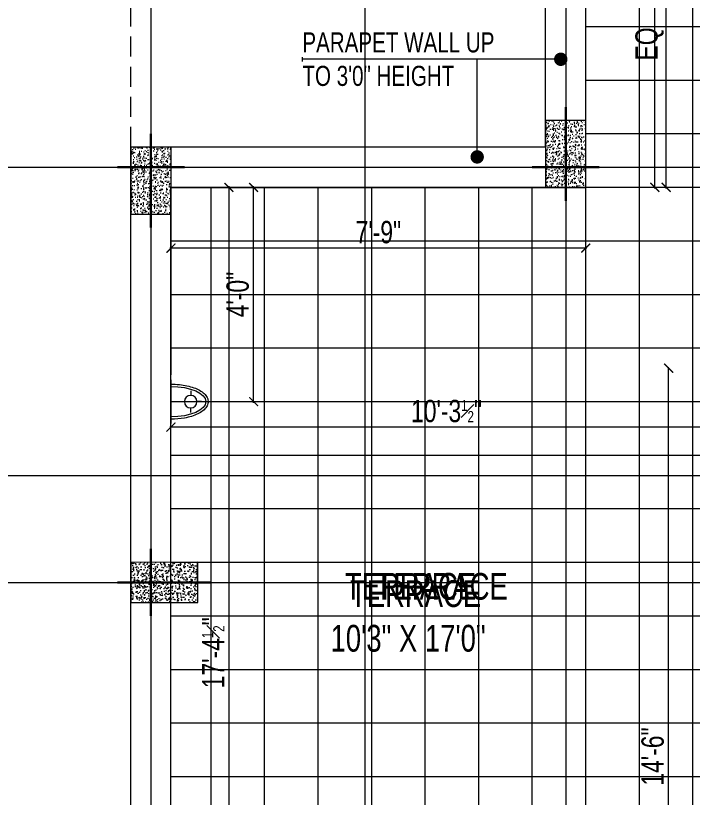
# Model space of a CAD drawing. Header units: inches. Extents: x 3365147 to 3374664, y 1380917 to 1384908.
# Drawn here: x 3371675.9 to 3371827.6, y 1383452.2 to 1383627.3 of the extents above; entities that cross this region are included whole.
import ezdxf
from ezdxf.enums import TextEntityAlignment as Align

# ---------------------------------------------------------------- set-up
doc = ezdxf.new("R2010")
doc.units = ezdxf.units.IN
doc.header["$LTSCALE"] = 18
doc.header["$MEASUREMENT"] = 0
doc.header["$PDSIZE"] = -1
for name, pattern in [('CENTER', [50.79999999999998, 31.75, -6.349999999999998, 6.349999999999998, -6.349999999999998]), ('CONTINOUS', [0]), ('HIDDEN', [0.375, 0.25, -0.125])]:
    doc.linetypes.add(name, pattern=pattern)
for name, color, linetype, lineweight in [('COLUMN-00 _BC', 1, 'Continuous', 20), ('COLUMN-00 CENTER LINE_BC', 5, 'Continuous', 30), ('COLUMN-00 HATCH_BC', 4, 'Continuous', 9), ('DIM-03_BC', 1, 'Continuous', 9), ('ELECTRICAL-CEILING-TEXT_ROOM_BC', 2, 'Continuous', 9), ('ELECTRICAL-DIM_BC', 20, 'Continuous', 9), ('ELECTRICAL-ROOF BEAM LINE_BC', 1, 'HIDDEN', 15), ('ELECTRICAL-WALL-POINTS-00_BC', 20, 'Continuous', 20), ('ELECTRICAL-WALL-POINTS-01_BC', 136, 'Continuous', 9), ('ELECTRICAL-WALL-POINTS-02_BC', 21, 'Continuous', 5), ('GRID LINE-00_BC', 9, 'CENTER', 9), ('GRID LINE-TEXT_BC', 2, 'CONTINOUS', 15), ('INTERIOR-FLOORING TILE-04_BC', 199, 'Continuous', 13), ('SCHEME ROOM SIZE TEXT_BC', 2, 'Continuous', 18), ('SCHEME ROOM TEXT_BC', 2, 'Continuous', 25), ('TEXT-00_ROOM_BC', 232, 'Continuous', 25), ('TEXT-02 _BC', 3, 'CONTINOUS', 18), ('TEXT-02_ARROW_BC', 4, 'Continuous', 13), ('WALL-04_BC', 4, 'Continuous', 15)]:
    doc.layers.add(name, color=color, linetype=linetype, lineweight=lineweight)
doc.styles.add('BC-WALL_DIM', font='swisscl.ttf')
doc.styles.add('DIM_BC', font='swisscl.ttf')
doc.styles.add('WD Room text', font='swisscl.ttf')
doc.dimstyles.new('BC-WALL_DIM-02', dxfattribs={"dimtxt": 4, "dimasz": 2, "dimexe": 4.5, "dimexo": 0, "dimgap": 1, "dimtad": 1, "dimdec": 4, "dimzin": 3, "dimdsep": 46, "dimlunit": 4, "dimtxsty": 'BC-WALL_DIM', "dimblk": 'ARCHTICK', "dimcen": 0.0625, "dimdle": 0.25, "dimse1": 1, "dimse2": 1, "dimclrd": 7, "dimclre": 4, "dimclrt": 256, "dimadec": 0, "dimazin": 0, "dimtfac": 0.5, "dimtdec": 4, "dimtix": 1, "dimtofl": 0, "dimtmove": 2, "dimatfit": 2, "dimfxl": 0, "dimfrac": 1, "dimtolj": 1, "dimtzin": 1, "dimlwd": -1, "dimarcsym": 0})
doc.dimstyles.new('DIM_BC', dxfattribs={"dimtxt": 4, "dimasz": 2, "dimexe": 4.5, "dimexo": 0, "dimgap": 1, "dimtad": 1, "dimdec": 4, "dimzin": 3, "dimdsep": 46, "dimlunit": 4, "dimtxsty": 'DIM_BC', "dimblk": 'ARCHTICK', "dimcen": 0.0625, "dimdle": 0.25, "dimse1": 1, "dimse2": 1, "dimclrd": 7, "dimclre": 4, "dimclrt": 256, "dimadec": 0, "dimazin": 0, "dimtfac": 0.5, "dimtdec": 4, "dimtix": 1, "dimtofl": 0, "dimtmove": 2, "dimatfit": 2, "dimfxl": 0, "dimfrac": 1, "dimtolj": 1, "dimtzin": 1, "dimlwd": -1, "dimarcsym": 0})

# ---------------------------------------------------------------- blocks, each defined once
blk = doc.blocks.new('ARCHTICK')
at = {"color": 0, "const_width": 0.15}
blk.add_lwpolyline([(-0.5, -0.5), (0.5, 0.5)], dxfattribs=at)
blk = doc.blocks.new('*D902')
at = {"layer": 'Defpoints', "color": 0, "transparency": 16777216}
for p in [(3371803.758660439, 1383696.871897448), (3371819.235271884, 1383696.871897448), (3371803.758664669, 1383588.844473196)]:
    blk.add_point(p, dxfattribs=at)
at = {"layer": 'DIM-03_BC', "color": 7, "linetype": 'Continuous', "transparency": 16777216}
blk.add_line((3371819.235271884, 1383588.594473196), (3371819.235271884, 1383697.121897448), dxfattribs=at)
at = {"layer": 'DIM-03_BC', "color": 7, "transparency": 16777216, "xscale": 2, "yscale": 2, "zscale": 2}
for p, rotation in [((3371819.235271884, 1383696.871897448), 90), ((3371819.235271884, 1383588.844473196), 270)]:
    blk.add_blockref('ARCHTICK', p, dxfattribs=dict(at, rotation=rotation))
at = {"layer": 'DIM-03_BC', "transparency": 16777216, "insert": (3371815.674655894, 1383642.858185321), "char_height": 5, "attachment_point": 5, "rotation": 90, "style": 'DIM_BC'}
blk.add_mtext('\\A1;9\'-0"', dxfattribs=at)
blk = doc.blocks.new('_ArchTick')
at = {"color": 0, "linetype": 'ByBlock', "const_width": 0.15}
blk.add_lwpolyline([(-0.5, -0.5), (0.5, 0.5)], dxfattribs=at)
blk = doc.blocks.new('*D903')
at = {"layer": 'Defpoints', "color": 0, "transparency": 16777216}
for p in [(3371710.758664668, 1383588.844473196), (3371803.758664668, 1383588.844473196), (3371710.758664668, 1383575.241453561)]:
    blk.add_point(p, dxfattribs=at)
at = {"layer": 'DIM-03_BC', "color": 7, "linetype": 'Continuous', "transparency": 16777216}
blk.add_line((3371804.008664668, 1383575.241453561), (3371710.508664668, 1383575.241453561), dxfattribs=at)
at = {"layer": 'DIM-03_BC', "color": 7, "transparency": 16777216, "xscale": 2, "yscale": 2, "zscale": 2, "rotation": 180}
blk.add_blockref('ARCHTICK', (3371710.758664668, 1383575.241453561), dxfattribs=at)
at = {"layer": 'DIM-03_BC', "color": 7, "transparency": 16777216, "xscale": 2, "yscale": 2, "zscale": 2}
blk.add_blockref('ARCHTICK', (3371803.758664668, 1383575.241453561), dxfattribs=at)
at = {"layer": 'DIM-03_BC', "transparency": 16777216, "insert": (3371757.258664668, 1383578.798793011), "char_height": 5, "attachment_point": 5, "style": 'DIM_BC'}
blk.add_mtext('\\A1;7\'-9"', dxfattribs=at)
blk = doc.blocks.new('*D904')
at = {"layer": 'Defpoints', "color": 0, "transparency": 16777216}
for p in [(3371710.758664669, 1383588.844473196), (3371710.758664668, 1383380.344473196), (3371723.748495081, 1383380.344473196)]:
    blk.add_point(p, dxfattribs=at)
at = {"layer": 'DIM-03_BC', "color": 7, "linetype": 'Continuous', "transparency": 16777216}
blk.add_line((3371723.748495081, 1383589.094473196), (3371723.748495081, 1383380.094473196), dxfattribs=at)
at = {"layer": 'DIM-03_BC', "color": 7, "transparency": 16777216, "xscale": 2, "yscale": 2, "zscale": 2}
for p, rotation in [((3371723.748495081, 1383588.844473196), 90), ((3371723.748495081, 1383380.344473196), 270)]:
    blk.add_blockref('ARCHTICK', p, dxfattribs=dict(at, rotation=rotation))
at = {"layer": 'DIM-03_BC', "transparency": 16777216, "insert": (3371720.24849508, 1383484.594473195), "char_height": 5, "attachment_point": 5, "rotation": 90, "style": 'DIM_BC'}
blk.add_mtext('\\A1;17\'-4{\\H0.5x;\\S1#2;}"', dxfattribs=at)
blk = doc.blocks.new('*D908')
at = {"layer": 'Defpoints', "color": 0, "transparency": 16777216}
for p in [(3371822.323107948, 1383548.344473195), (3371834.323107932, 1383548.344473195), (3371834.324262212, 1383374.369684738)]:
    blk.add_point(p, dxfattribs=at)
at = {"layer": 'DIM-03_BC', "color": 7, "linetype": 'Continuous', "transparency": 16777216}
blk.add_line((3371822.323107948, 1383374.119684738), (3371822.323107948, 1383548.594473195), dxfattribs=at)
at = {"layer": 'DIM-03_BC', "color": 7, "transparency": 16777216, "xscale": 2, "yscale": 2, "zscale": 2}
for p, rotation in [((3371822.323107948, 1383548.344473195), 90), ((3371822.323107948, 1383374.369684738), 270)]:
    blk.add_blockref('ARCHTICK', p, dxfattribs=dict(at, rotation=rotation))
at = {"layer": 'DIM-03_BC', "transparency": 16777216, "insert": (3371818.762491958, 1383461.357078966), "char_height": 5, "attachment_point": 5, "rotation": 90, "style": 'DIM_BC'}
blk.add_mtext('\\A1;14\'-6"', dxfattribs=at)
blk = doc.blocks.new('*D920')
at = {"layer": 'Defpoints', "color": 0, "transparency": 16777216}
for p in [(3371710.758664668, 1383548.344473196), (3371834.323107929, 1383548.344473195), (3371710.758664668, 1383535.150532856)]:
    blk.add_point(p, dxfattribs=at)
at = {"layer": 'DIM-03_BC', "color": 7, "linetype": 'Continuous', "transparency": 16777216}
blk.add_line((3371834.573107929, 1383535.150532856), (3371710.508664668, 1383535.150532856), dxfattribs=at)
at = {"layer": 'DIM-03_BC', "color": 7, "transparency": 16777216, "xscale": 2, "yscale": 2, "zscale": 2, "rotation": 180}
blk.add_blockref('ARCHTICK', (3371710.758664668, 1383535.150532856), dxfattribs=at)
at = {"layer": 'DIM-03_BC', "color": 7, "transparency": 16777216, "xscale": 2, "yscale": 2, "zscale": 2}
blk.add_blockref('ARCHTICK', (3371834.323107929, 1383535.150532856), dxfattribs=at)
at = {"layer": 'DIM-03_BC', "transparency": 16777216, "insert": (3371772.540886299, 1383538.714425386), "char_height": 5, "attachment_point": 5, "style": 'DIM_BC'}
blk.add_mtext('\\A1;10\'-3{\\H0.5x;\\S1#2;}"', dxfattribs=at)
blk = doc.blocks.new('*U451')
at = {"linetype": 'CENTER', "ltscale": 0.1}
blk.add_line((1.110223024625157e-16, 0), (10.51656835569302, 0), dxfattribs=at)
at = {"layer": 'GRID LINE-TEXT_BC', "style": 'DIM_BC'}
blk.add_attdef('AA', text='', height=0.2, dxfattribs=at).set_placement((-0.2141686873997627, 0), align=Align.MIDDLE_CENTER)
blk = doc.blocks.new('*U446')
at = {"linetype": 'CENTER', "ltscale": 0.1}
blk.add_line((1.110223024625157e-16, 0), (10.51656835569302, 0), dxfattribs=at)
at = {"layer": 'GRID LINE-TEXT_BC', "style": 'DIM_BC'}
blk.add_attdef('AA', text='', height=0.2, dxfattribs=at).set_placement((-0.2141686873997627, 0), align=Align.MIDDLE_CENTER)
blk = doc.blocks.new('*U436')
at = {"linetype": 'CENTER', "ltscale": 0.1}
blk.add_line((1.110223024625157e-16, 0), (25.47780267974587, 0), dxfattribs=at)
at = {"layer": 'GRID LINE-TEXT_BC', "style": 'DIM_BC'}
blk.add_attdef('AA', text='', height=0.2, rotation=90.0000000000445, dxfattribs=at).set_placement((-0.2141686873997627, 0), align=Align.MIDDLE_CENTER)
blk = doc.blocks.new('*U623')
at = {"linetype": 'CENTER', "ltscale": 0.1}
blk.add_line((1.110223024625157e-16, 0), (25.47780267974587, 0), dxfattribs=at)
at = {"layer": 'GRID LINE-TEXT_BC', "style": 'DIM_BC'}
blk.add_attdef('AA', text='', height=0.2, rotation=90.0000000000445, dxfattribs=at).set_placement((-0.2141686873997627, 0), align=Align.MIDDLE_CENTER)
blk = doc.blocks.new('*U618')
at = {"linetype": 'CENTER', "ltscale": 0.1}
blk.add_line((1.110223024625157e-16, 0), (25.47780267974587, 0), dxfattribs=at)
at = {"layer": 'GRID LINE-TEXT_BC', "style": 'DIM_BC'}
blk.add_attdef('AA', text='', height=0.2, rotation=90.0000000000445, dxfattribs=at).set_placement((-0.2141686873997627, 0), align=Align.MIDDLE_CENTER)
blk = doc.blocks.new('*U628')
at = {"linetype": 'CENTER', "ltscale": 0.1}
blk.add_line((1.110223024625157e-16, 0), (10.51656835569302, 0), dxfattribs=at)
at = {"layer": 'GRID LINE-TEXT_BC', "style": 'DIM_BC'}
blk.add_attdef('AA', text='', height=0.2, dxfattribs=at).set_placement((-0.2141686873997627, 0), align=Align.MIDDLE_CENTER)
blk = doc.blocks.new('EW-COMPOUND WALL LIGHT_BC')
blk.add_line((9.112710586123285e-13, 0), (-4.529709940470639e-13, 3.023274702813069))
at = {"ltscale": 20}
blk.add_line((4.927180831857994, -2.282618538629322e-13), (-4.927180831858051, -2.273736754432321e-13), dxfattribs=at)
blk.add_circle((-5.666578317686799e-13, 4.42327470281316), 1.39999999999998)
blk.add_open_spline([(3.919422597587028, -4.934149027150708e-16), (3.919422597587028, 0.6384450161248356), (3.886240571498452, 1.276851265010431), (3.69707317533407, 3.068895585618411), (3.45808804819693, 4.178167057647556), (2.780900254802433, 6.080079498354417), (2.346086102663083, 6.873572735011075), (1.540509031184819, 7.740001427009764), (1.235011323623786, 7.977291703959489), (0.5693319713623007, 8.291135297106669), (0.20740182438945, 8.364119354598778), (-0.5091560258747351, 8.30978772698749), (-0.8580905588945245, 8.184296171254129), (-1.493464031663648, 7.782828061402194), (-1.782766559546293, 7.508424804293635), (-2.308911236789998, 6.842002567723537), (-2.54619495492778, 6.449110309078345), (-3.161279140388435, 5.160337164038982), (-3.470162470466756, 4.12922174549638), (-3.833694994223807, 2.046450713189454), (-3.919422597587028, 1.023430174657857), (-3.919422597587028, 1.480244708145212e-15)], degree=3, knots=[1.570796326794897, 1.570796326794897, 1.570796326794897, 1.570796326794897, 1.808479811528694, 1.808479811528694, 2.255914330366457, 2.255914330366457, 2.70334884920422, 2.70334884920422, 2.93898368553105, 2.93898368553105, 3.174618521857881, 3.174618521857881, 3.410253358184711, 3.410253358184711, 3.645888194511541, 3.645888194511541, 3.881523030838371, 3.881523030838371, 4.331381306817332, 4.331381306817332, 4.71238898038469, 4.71238898038469, 4.71238898038469, 4.71238898038469])
at = {"layer": 'ELECTRICAL-WALL-POINTS-01_BC'}
for p, q in [((1.77635683940025e-15, 6.831032937084274), (-4.529709940470639e-13, 5.823274702813251)), ((-2.407758234271567, 4.423274702812705), (-1.400000000000544, 4.42327470281316)), ((2.40775823427032, 4.423274702812703), (1.399999999999411, 4.423274702813158))]:
    blk.add_line(p, q, dxfattribs=at)
at = {"layer": 'ELECTRICAL-WALL-POINTS-02_BC'}
blk.add_ellipse((0, 0), major_axis=(0, -7.838791171355297), ratio=0.4357232391816585, start_param=1.570796326794897, end_param=4.71238898038469, dxfattribs=at)
blk = doc.blocks.new('*D1398')
at = {"layer": 'Defpoints', "color": 0, "transparency": 16777216}
for p in [(3371712.270302959, 1383588.844473196), (3371729.295723822, 1383588.844473196), (3371712.270302959, 1383540.844473196)]:
    blk.add_point(p, dxfattribs=at)
at = {"layer": 'ELECTRICAL-DIM_BC', "color": 7, "transparency": 16777216}
blk.add_line((3371729.295723822, 1383540.594473196), (3371729.295723822, 1383589.094473196), dxfattribs=at)
at = {"layer": 'ELECTRICAL-DIM_BC', "color": 7, "transparency": 16777216, "xscale": 2, "yscale": 2, "zscale": 2}
for p, rotation in [((3371729.295723822, 1383588.844473196), 90), ((3371729.295723822, 1383540.844473196), 270)]:
    blk.add_blockref('ARCHTICK', p, dxfattribs=dict(at, rotation=rotation))
at = {"layer": 'ELECTRICAL-DIM_BC', "transparency": 16777216, "insert": (3371725.735107832, 1383564.844473195), "char_height": 5, "attachment_point": 5, "rotation": 90, "style": 'BC-WALL_DIM'}
blk.add_mtext('\\A1;4\'-0"', dxfattribs=at)
blk = doc.blocks.new('*D1402')
at = {"layer": 'Defpoints', "color": 0, "transparency": 16777216}
for p in [(3371803.758664669, 1383653.094473198), (3371821.758664684, 1383653.094473198), (3371803.758664669, 1383588.844473196)]:
    blk.add_point(p, dxfattribs=at)
at = {"layer": 'ELECTRICAL-DIM_BC', "color": 7, "transparency": 16777216}
blk.add_line((3371821.758664684, 1383588.594473196), (3371821.758664684, 1383653.344473198), dxfattribs=at)
at = {"layer": 'ELECTRICAL-DIM_BC', "color": 7, "transparency": 16777216, "xscale": 2, "yscale": 2, "zscale": 2}
for p, rotation in [((3371821.758664684, 1383653.094473198), 90), ((3371821.758664684, 1383588.844473196), 270)]:
    blk.add_blockref('ARCHTICK', p, dxfattribs=dict(at, rotation=rotation))
at = {"layer": 'ELECTRICAL-DIM_BC', "transparency": 16777216, "insert": (3371818.058795745, 1383620.969473196), "char_height": 5, "attachment_point": 5, "rotation": 90, "style": 'BC-WALL_DIM'}
blk.add_mtext('\\A1;EQ', dxfattribs=at)
blk = doc.blocks.new('*U478')
at = {"layer": 'COLUMN-00 HATCH_BC'}
h = blk.add_hatch(dxfattribs=at)
h.set_pattern_fill('AR-CONC', color=256, scale=0.25)
h.set_pattern_definition([(49.99999999999999, (0.01524972127083284, -5.980682709312531), (1.793150456501884, -0.1568803374564878), [0.1875, -2.0625]), (355, (0.01524972127083284, -5.980682709312531), (-0.3468783340325, 1.88048033425003), [0.15, -1.65]), (100.45144446, (0.1646789237708329, -5.993756069312531), (1.44627211681778, 1.723599977421574), [0.15935048, -1.75285528]), (46.18420000000002, (0.01524972127083284, -5.480682709312531), (2.668103326678931, -0.4137982019826913), [0.2812499999999998, -3.093749999999998]), (96.63563548999993, (0.2375915837708329, -5.515165976812531), (2.336654864185571, 2.435296501936376), [0.239025855, -2.629284399999999]), (351.1841639899999, (0.01524972127083284, -5.480682709312531), (2.336654862636933, 2.435296500674975), [0.225, -2.4750000025]), (21, (0.2652497212708329, -5.605682709312531), (1.492267630296154, -1.006547226663347), [0.1875, -2.0625]), (326.0000000000001, (0.2652497212708329, -5.605682709312531), (0.6082883298039543, 1.812875112617133), [0.15, -1.65]), (71.45144474, (0.3896053562708328, -5.689561644312532), (2.100555941824928, 0.8063278820158846), [0.159350475, -1.75285528]), (37.50000000000001, (0.01524972127083284, -5.980682709312531), (0.03039963829322667, 0.8322346345782787), [0, -1.63, 0, -1.675, 0, -1.65625]), (7.499999999999999, (0.01524972127083284, -5.980682709312531), (0.6576738436053715, 0.9860292797059006), [0, -0.955, 0, -1.5925, 0, -0.63125]), (327.5, (-0.5422502787291672, -5.980682709312531), (1.334556090431023, -0.0563871793359495), [0, -0.625, 0, -1.95, 0, -2.5875]), (317.5, (-0.7922502787291672, -5.980682709312531), (1.457965423355966, 0.2502624558307941), [0, -0.8125, 0, -1.295, 0, -1.8375])])
h.paths.add_polyline_path([(-4.484748618788104, -10.49034135472175), (4.515251381211896, -10.49034135476177), (4.499998340058936, 4.509658645409218), (-4.500001659941064, 4.509658645449236)])
blk.add_lwpolyline([(-4.484748618788104, -10.49034135472175), (4.515251381211896, -10.49034135476177), (4.499998340058936, 4.509658645409218), (-4.500001659941064, 4.509658645449236)], close=True)
at = {"layer": 'COLUMN-00 CENTER LINE_BC'}
for p, q in [((0.01525138121189607, -13.49034135470356), (-1.659941063229992e-06, 7.509658645467426)), ((-7.5, -1.818989403545856e-11), (7.5, -5.820766091346741e-11))]:
    blk.add_line(p, q, dxfattribs=at)
blk = doc.blocks.new('*U477')
at = {"layer": 'COLUMN-00 HATCH_BC'}
h = blk.add_hatch(dxfattribs=at)
h.set_pattern_fill('AR-CONC', color=256, scale=0.25)
h.set_pattern_definition([(49.99999999999999, (-2.582294090840695e-06, 5.996753859275486), (1.793150456501884, -0.1568803374564878), [0.1875, -2.0625]), (355, (-2.582294090840695e-06, 5.996753859275486), (-0.3468783340325, 1.88048033425003), [0.15, -1.65]), (100.45144446, (0.1494266202059092, 5.983680499275486), (1.44627211681778, 1.723599977421574), [0.15935048, -1.75285528]), (46.18420000000002, (-2.582294090840695e-06, 6.496753859275486), (2.668103326678931, -0.4137982019826913), [0.2812499999999999, -3.093749999999999]), (96.63563548999993, (0.2223392802059092, 6.462270591775487), (2.336654864185571, 2.435296501936376), [0.239025855, -2.629284399999999]), (351.1841639899999, (-2.582294090840695e-06, 6.496753859275486), (2.336654862636933, 2.435296500674975), [0.225, -2.4750000025]), (21, (0.2499974177059092, 6.371753859275486), (1.492267630296154, -1.006547226663347), [0.1875, -2.0625]), (326.0000000000001, (0.2499974177059092, 6.371753859275486), (0.6082883298039543, 1.812875112617133), [0.15, -1.65]), (71.45144474, (0.3743530527059091, 6.287874924275486), (2.100555941824928, 0.8063278820158846), [0.159350475, -1.75285528]), (37.50000000000001, (-2.582294090840695e-06, 5.996753859275486), (0.03039963829322667, 0.8322346345782787), [0, -1.63, 0, -1.675, 0, -1.65625]), (7.499999999999999, (-2.582294090840695e-06, 5.996753859275486), (0.6576738436053715, 0.9860292797059006), [0, -0.955, 0, -1.5925, 0, -0.63125]), (327.5, (-0.5575025822940909, 5.996753859275486), (1.334556090431023, -0.0563871793359495), [0, -0.625, 0, -1.95, 0, -2.5875]), (317.5, (-0.8075025822940909, 5.996753859275486), (1.457965423355966, 0.2502624558307941), [0, -0.8125, 0, -1.295, 0, -1.8375])])
h.paths.add_polyline_path([(-4.500002582668346, -4.50162307042774), (4.499997417331654, -4.501623070467758), (4.500000000374255, 10.49837692970323), (-4.499999999625745, 10.49837692974324)])
blk.add_lwpolyline([(-4.500002582668346, -4.50162307042774), (4.499997417331654, -4.501623070467758), (4.500000000374255, 10.49837692970323), (-4.499999999625745, 10.49837692974324)], close=True)
at = {"layer": 'COLUMN-00 CENTER LINE_BC'}
for p, q in [((-2.582668346176685e-06, -7.501623070409551), (3.742553359895269e-10, 13.49837692976143)), ((-7.5, -1.818989403545856e-11), (7.5, -5.820766091346741e-11))]:
    blk.add_line(p, q, dxfattribs=at)

msp = doc.modelspace()

# ---------------------------------------------------------------- hatches: boundary and pattern name
at = {"layer": 'INTERIOR-FLOORING TILE-04_BC'}
h = msp.add_hatch(dxfattribs=at)
h.set_pattern_fill('_USER', color=256, scale=12, double=1, pattern_type=0)
h.set_pattern_definition([(0, (3371983.758662552, 1383696.871897448), (0, 12), []), (90, (3371983.758662552, 1383696.871897448), (-12, 7.347880794884119e-16), [])])
h.paths.add_polyline_path([(3371710.758665606, 1383383.343369881), (3371710.758664667, 1383495.836168481), (3371716.749006038, 1383495.842259876), (3371716.739854222, 1383504.84225057), (3371710.758664667, 1383504.836168481), (3371710.775137144, 1383588.844473196), (3371803.758664668, 1383588.815425879), (3371803.758664668, 1383696.871897447), (3371983.758662552, 1383696.87189775), (3371983.758662553, 1383528.817049251), (3371921.508664683, 1383528.830761072), (3371921.508664683, 1383548.358185318), (3371834.323107929, 1383548.344473194), (3371834.323107932, 1383383.345582907)])

# ---------------------------------------------------------------- linework, layer by layer
at = {"layer": 'ELECTRICAL-ROOF BEAM LINE_BC'}
msp.add_line((3371701.758668617, 1383597.873520353), (3371701.758668617, 1383633.871897283), dxfattribs=at)
at = {"layer": 'INTERIOR-FLOORING TILE-04_BC'}
msp.add_lwpolyline([(3371710.758665606, 1383383.343369881), (3371710.758664667, 1383495.836168481), (3371716.749006038, 1383495.842259876), (3371716.739854222, 1383504.84225057), (3371710.758664667, 1383504.836168481), (3371710.775137144, 1383588.844473196), (3371803.758664668, 1383588.815425879), (3371803.758664668, 1383696.871897447), (3371983.758662552, 1383696.87189775), (3371983.758662553, 1383528.817049251), (3371921.508664683, 1383528.830761072), (3371921.508664683, 1383548.358185318), (3371834.323107929, 1383548.344473194), (3371834.323107932, 1383383.345582907)], close=True, dxfattribs=at)
at = {"layer": 'TEXT-02_ARROW_BC'}
msp.add_line((3371740.223395769, 1383617.039212184), (3371740.223395769, 1383618.039212184), dxfattribs=at)
at = {"layer": 'WALL-04_BC'}
for p, q in [((3371794.758664668, 1383597.844473196), (3371794.758660438, 1383705.871897448)), ((3371803.758664668, 1383588.844473196), (3371803.758660438, 1383696.871897448)), ((3371701.758664666, 1383380.344473195), (3371701.758664668, 1383597.844473196)), ((3371794.758664668, 1383597.844473196), (3371701.758664668, 1383597.844473196)), ((3371710.758664666, 1383380.344473195), (3371710.758664668, 1383588.844473196)), ((3371803.758664668, 1383588.844473196), (3371710.758664668, 1383588.844473196))]:
    msp.add_line(p, q, dxfattribs=at)

# ---------------------------------------------------------------- block references
at = {"layer": 'COLUMN-00 _BC', "transparency": 33554687}
msp.add_blockref('*U477', (3371799.258659515, 1383593.3444732), dxfattribs=at)
for name, p, rotation in [('*U477', (3371706.275133524, 1383593.3444732), 180), ('*U478', (3371706.2586621, 1383500.354432745), 89.99999999999999)]:
    msp.add_blockref(name, p, dxfattribs=dict(at, rotation=rotation))
at = {"layer": 'ELECTRICAL-WALL-POINTS-00_BC', "color": 4, "transparency": 33554687, "xscale": -1, "rotation": 270}
msp.add_blockref('EW-COMPOUND WALL LIGHT_BC', (3371710.758665606, 1383540.844473196), dxfattribs=at)
at = {"layer": 'GRID LINE-00_BC', "xscale": 39.37007874015748, "yscale": 39.37007874015748, "zscale": 39.37007874015748, "rotation": 270}
for name, p in [('*U436', (3371706.275143441, 1383780.556592743)), ('*U623', (3371754.240277217, 1383780.556592743)), ('*U618', (3371799.258667772, 1383780.556592743))]:
    msp.add_blockref(name, p, dxfattribs=at)
at = {"layer": 'GRID LINE-00_BC', "xscale": 39.37007874015748, "yscale": 39.37007874015748, "zscale": 39.37007874015748}
for name, p in [('*U446', (3371606.949991824, 1383593.344545741)), ('*U451', (3371606.949991824, 1383524.34292267)), ('*U628', (3371606.949991825, 1383500.354503626))]:
    msp.add_blockref(name, p, dxfattribs=at)

# ---------------------------------------------------------------- texts
at = {"layer": 'ELECTRICAL-CEILING-TEXT_ROOM_BC', "insert": (3371763.25217827, 1383494.431291196), "char_height": 6, "attachment_point": 4, "style": 'DIM_BC'}
msp.add_mtext('\\pi-13.46855;TERRACE \\P\\pi-0.94168; ', dxfattribs=at)
at = {"layer": 'INTERIOR-FLOORING TILE-04_BC', "insert": (3371770.365913373, 1383494.431291196), "char_height": 6, "attachment_point": 4, "style": 'DIM_BC'}
msp.add_mtext('\\pi-13.46855;TERRACE \\P\\pi-0.94168; ', dxfattribs=at)
at = {"layer": 'SCHEME ROOM SIZE TEXT_BC', "transparency": 33554687, "insert": (3371764.376057931, 1383492.807634862), "char_height": 6, "attachment_point": 4, "style": 'DIM_BC'}
msp.add_mtext('\\P\\pi-17.83683;10\'3" X 17\'0"', dxfattribs=at)
at = {"layer": 'SCHEME ROOM TEXT_BC', "transparency": 33554687, "insert": (3371764.376057931, 1383492.807634862), "char_height": 6, "attachment_point": 4, "style": 'DIM_BC'}
msp.add_mtext('\\pi-13.46855;TERRACE \\P\\pi-0.94168; ', dxfattribs=at)
at = {"layer": 'TEXT-00_ROOM_BC', "insert": (3371763.25217827, 1383494.431291196), "char_height": 6, "attachment_point": 4, "style": 'WD Room text'}
msp.add_mtext('\\pi-13.46855;TERRACE \\P\\pi-0.94168; ', dxfattribs=at)
at = {"layer": 'TEXT-02 _BC', "insert": (3371740.223395769, 1383617.539212184), "char_height": 4.5, "attachment_point": 4, "style": 'DIM_BC'}
msp.add_mtext('PARAPET WALL UP \\PTO 3\'0" HEIGHT', dxfattribs=at)

# ---------------------------------------------------------------- dimensions: what is measured, and where the dimension line sits
at = {"layer": 'DIM-03_BC', "transparency": 33554687}
for base, p1, p2, picture, middle in [((3371819.235271884, 1383696.871897448), (3371803.758664668, 1383588.844473196), (3371803.758660438, 1383696.871897448), '*D902', (3371815.674655894, 1383642.858185321)), ((3371723.748495081, 1383380.344473196), (3371710.758664668, 1383588.844473196), (3371710.758664666, 1383380.344473195), '*D904', (3371720.24849508, 1383484.594473195)), ((3371822.323107948, 1383548.344473195), (3371834.32426221, 1383374.369684738), (3371834.32310793, 1383548.344473195), '*D908', (3371818.762491958, 1383461.357078966))]:
    dim = msp.add_linear_dim(base=base, p1=p1, p2=p2, angle=90, dimstyle='DIM_BC', override={"dimtxt": 5, "dimdec": 1, "dimpost": '\\X', "dimfxl": 0.1, "dimfxlon": 1, "dimarcsym": 1}, dxfattribs=at)
    dim.commit()
    dim.dimension.update_dxf_attribs({"geometry": picture, "text_midpoint": middle})
for base, p1, p2, picture, middle in [((3371710.758664668, 1383575.241453561), (3371803.758664668, 1383588.844473196), (3371710.758664668, 1383588.844473196), '*D903', (3371757.258664668, 1383578.798793011)), ((3371710.758664668, 1383535.150532856), (3371834.323107929, 1383548.344473195), (3371710.758664668, 1383548.344473196), '*D920', (3371772.540886299, 1383538.714425386))]:
    dim = msp.add_linear_dim(base=base, p1=p1, p2=p2, dimstyle='DIM_BC', override={"dimtxt": 5, "dimdec": 1, "dimpost": '\\X', "dimfxl": 0.1, "dimfxlon": 1, "dimarcsym": 1}, dxfattribs=at)
    dim.commit()
    dim.dimension.update_dxf_attribs({"geometry": picture, "text_midpoint": middle})
at = {"layer": 'ELECTRICAL-DIM_BC', "transparency": 33554687}
dim = msp.add_linear_dim(base=(3371821.758664684, 1383653.094473198), p1=(3371803.758664668, 1383588.844473196), p2=(3371803.758664668, 1383653.094473197), angle=90, text='EQ', dimstyle='BC-WALL_DIM-02', override={"dimtxt": 5, "dimpost": '\\X'}, dxfattribs=at)
dim.commit()
dim.dimension.update_dxf_attribs({"geometry": '*D1402', "text_midpoint": (3371818.058795745, 1383620.969473196)})
dim = msp.add_linear_dim(base=(3371729.295723822, 1383588.844473196), p1=(3371712.270302957, 1383540.844473196), p2=(3371712.270302957, 1383588.844473196), angle=90, dimstyle='BC-WALL_DIM-02', override={"dimtxt": 5, "dimpost": '\\X'}, dxfattribs=at)
dim.commit()
dim.dimension.update_dxf_attribs({"geometry": '*D1398', "text_midpoint": (3371725.735107832, 1383564.844473195)})

# ---------------------------------------------------------------- leaders
at = {"layer": 'TEXT-02_ARROW_BC'}
for points in [[(3371779.408755369, 1383595.663129419), (3371779.408755369, 1383617.539212184), (3371740.223395769, 1383617.539212184)], [(3371798.142708051, 1383617.539212184), (3371758.230512978, 1383617.539212184)]]:
    msp.add_leader(points, dimstyle='DIM_BC', override={"dimasz": 3, "dimtad": 0, "dimclrd": 256, "dimldrblk": 'Dot', "dimfxl": 0.1, "dimfxlon": 1, "dimarcsym": 1}, dxfattribs=at)

doc.saveas('drawing.dxf')
